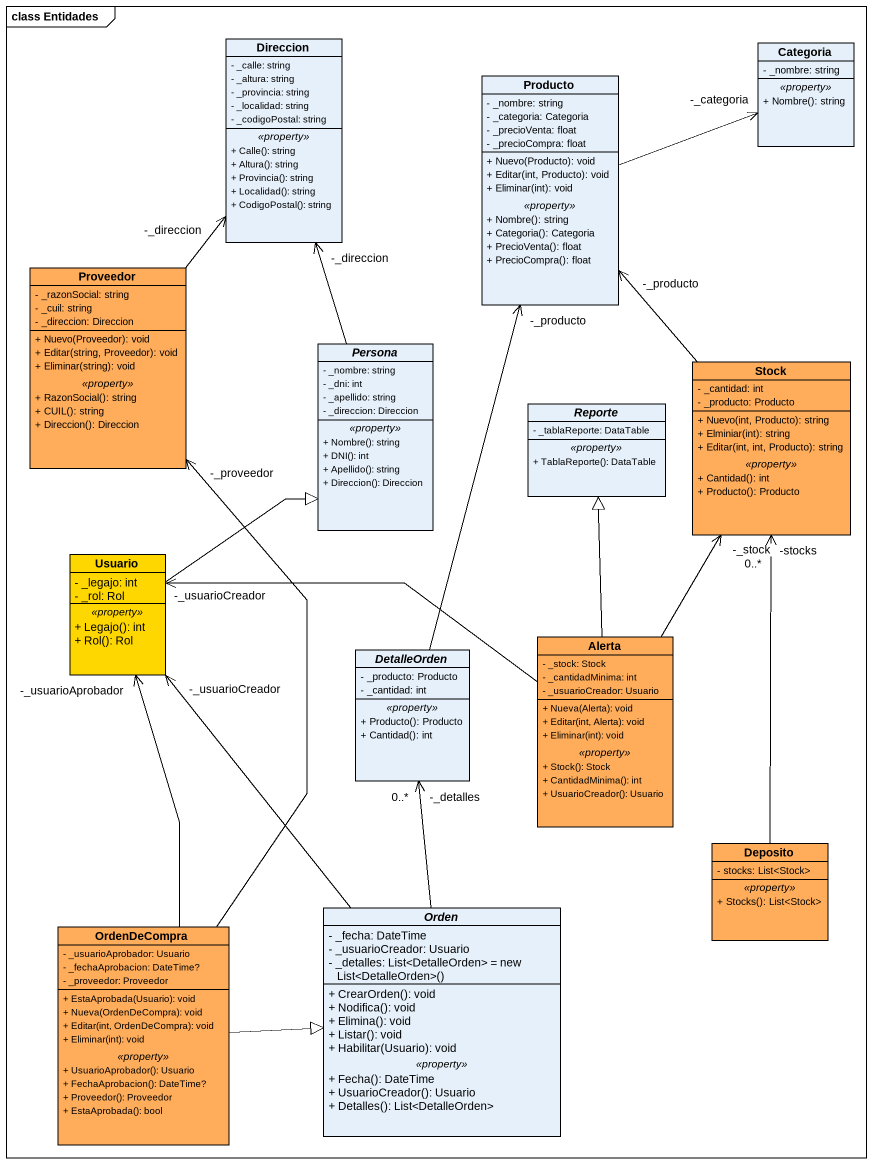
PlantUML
@startuml
mainframe class Entidades
hide circle
hide empty members
skinparam classAttributeIconSize 0
class Direccion {
  - _calle: string
  - _altura: string
  - _provincia: string
  - _localidad: string
  - _codigoPostal: string
  .. <<property>> ..
  + Calle(): string
  + Altura(): string
  + Provincia(): string
  + Localidad(): string
  + CodigoPostal(): string
}
class Categoria {
  - _nombre: string
  .. <<property>> ..
  + Nombre(): string
}
class Producto {
  - _nombre: string
  - _categoria: Categoria
  - _precioVenta: float
  - _precioCompra: float
  --
  + Nuevo(Producto): void
  + Editar(int, Producto): void
  + Eliminar(int): void
  .. <<property>> ..
  + Nombre(): string
  + Categoria(): Categoria
  + PrecioVenta(): float
  + PrecioCompra(): float
}
class Proveedor #FFAD5B {
  - _razonSocial: string
  - _cuil: string
  - _direccion: Direccion
  --
  + Nuevo(Proveedor): void
  + Editar(string, Proveedor): void
  + Eliminar(string): void
  .. <<property>> ..
  + RazonSocial(): string
  + CUIL(): string
  + Direccion(): Direccion
}
abstract class Persona {
  - _nombre: string
  - _dni: int
  - _apellido: string
  - _direccion: Direccion
  .. <<property>> ..
  + Nombre(): string
  + DNI(): int
  + Apellido(): string
  + Direccion(): Direccion
}
class Stock #FFAD5B {
  - _cantidad: int
  - _producto: Producto
  --
  + Nuevo(int, Producto): string
  + Elminiar(int): string
  + Editar(int, int, Producto): string
  .. <<property>> ..
  + Cantidad(): int
  + Producto(): Producto
}
abstract class Reporte {
  - _tablaReporte: DataTable
  .. <<property>> ..
  + TablaReporte(): DataTable
}
class Usuario #FFD700 {
  - _legajo: int
  - _rol: Rol
  .. <<property>> ..
  + Legajo(): int
  + Rol(): Rol
}
abstract class DetalleOrden {
  - _producto: Producto
  - _cantidad: int
  .. <<property>> ..
  + Producto(): Producto
  + Cantidad(): int
}
class Alerta #FFAD5B {
  - _stock: Stock
  - _cantidadMinima: int
  - _usuarioCreador: Usuario
  --
  + Nueva(Alerta): void
  + Editar(int, Alerta): void
  + Eliminar(int): void
  .. <<property>> ..
  + Stock(): Stock
  + CantidadMinima(): int
  + UsuarioCreador(): Usuario
}
class Deposito #FFAD5B {
  - stocks: List<Stock>
  .. <<property>> ..
  + Stocks(): List<Stock>
}
abstract class Orden {
  - _fecha: DateTime
  - _usuarioCreador: Usuario
  {field} - _detalles: List<DetalleOrden> = new List<DetalleOrden>()
  --
  + CrearOrden(): void
  + Nodifica(): void
  + Elimina(): void
  + Listar(): void
  + Habilitar(Usuario): void
  .. <<property>> ..
  + Fecha(): DateTime
  + UsuarioCreador(): Usuario
  + Detalles(): List<DetalleOrden>
}
class OrdenDeCompra #FFAD5B {
  - _usuarioAprobador: Usuario
  - _fechaAprobacion: DateTime?
  - _proveedor: Proveedor
  --
  + EstaAprobada(Usuario): void
  + Nueva(OrdenDeCompra): void
  + Editar(int, OrdenDeCompra): void
  + Eliminar(int): void
  .. <<property>> ..
  + UsuarioAprobador(): Usuario
  + FechaAprobacion(): DateTime?
  + Proveedor(): Proveedor
  + EstaAprobada(): bool
}
Producto -right-> "-_categoria" Categoria
Proveedor -up-> "-_direccion" Direccion
Persona -up-> "-_direccion" Direccion
Stock -up-> "-_producto" Producto
Usuario -up-|> Persona
DetalleOrden -up-> "-_producto" Producto
Alerta -up-> "-_stock" Stock
Alerta -up-|> Reporte
Alerta -left-> "-_usuarioCreador" Usuario
Deposito -up-> "-stocks\n0..*" Stock
Orden -up-> "-_usuarioCreador" Usuario
Orden -up-> "-_detalles\n0..*" DetalleOrden
OrdenDeCompra -up-> "-_proveedor" Proveedor
OrdenDeCompra -up-> "-_usuarioAprobador" Usuario
OrdenDeCompra -right-|> Orden
@enduml
